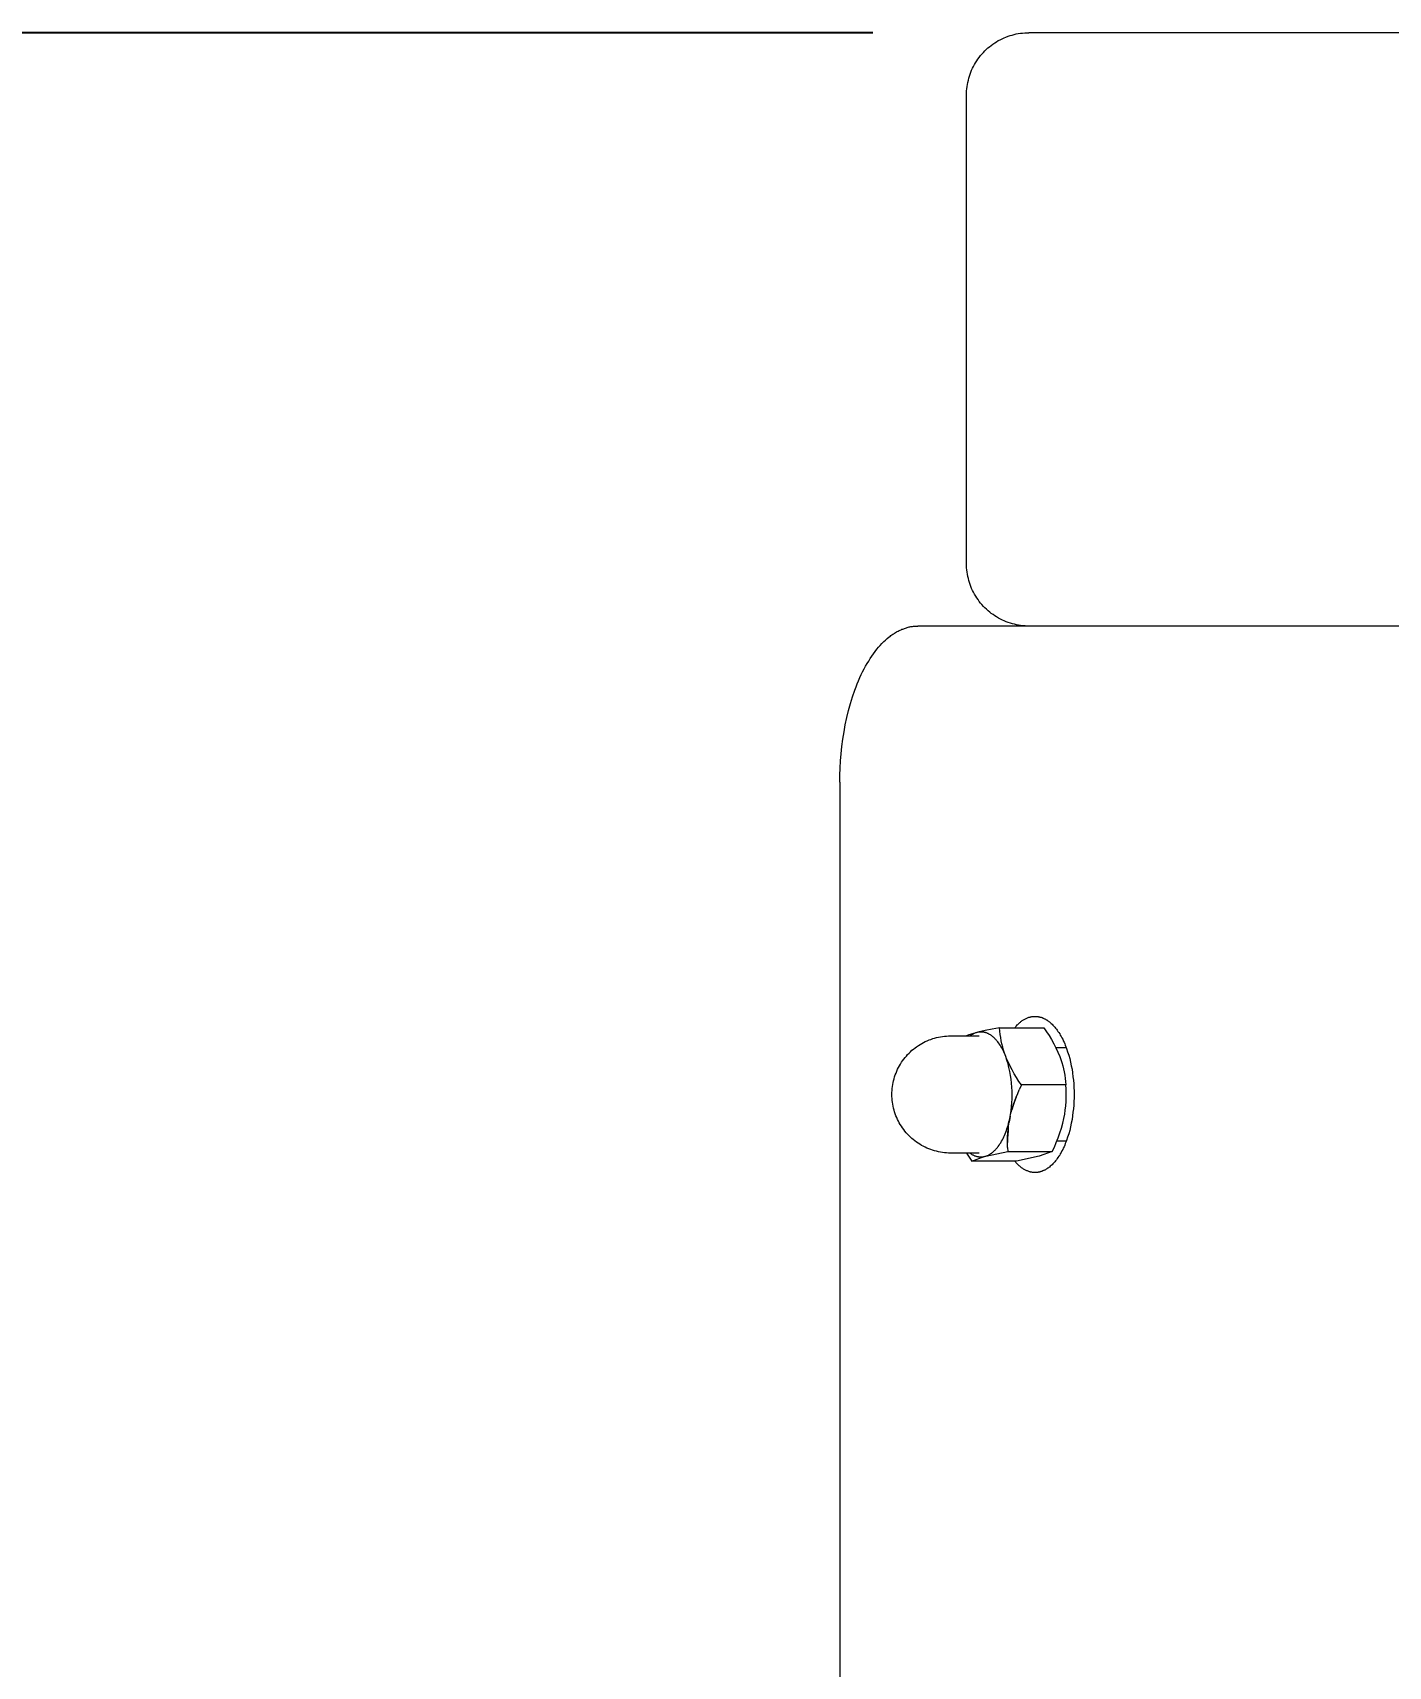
# Model space of a CAD drawing. Header units: millimetres. Extents: x -427 to 4679, y -324 to 2971.
# Drawn here: x -232.2 to -145.4, y 2866.1 to 2970.7 of the extents above; entities that cross this region are included whole.
import ezdxf

# ---------------------------------------------------------------- set-up
doc = ezdxf.new("R2010")
doc.units = ezdxf.units.MM
doc.layers.add('ZANO_R', color=7, linetype='Continuous', lineweight=0)
doc.layers.add('ZANO_W', color=1, linetype='Continuous', lineweight=0)
doc.styles.add('Arial', font='arial.ttf')
doc.styles.get("Standard").update_dxf_attribs({"font": 'ARIALUNI.TTF'})
doc.dimstyles.new('pl i ang', dxfattribs={"dimtxt": 50, "dimasz": 50, "dimexe": 1.25, "dimexo": 0.625, "dimgap": 10, "dimtad": 1, "dimtoh": 1, "dimtxsty": 'Standard', "dimcen": 2.5, "dimclrd": 1, "dimclre": 1, "dimclrt": 1, "dimadec": 0, "dimazin": 0, "dimtfac": 1, "dimtmove": 0, "dimatfit": 3, "dimfxl": 1, "dimarcsym": 1})

# ---------------------------------------------------------------- blocks, each defined once
blk = doc.blocks.new('*D483')
at = {"layer": 'ZANO_W', "color": 1, "lineweight": -2}
for p, q in [((-178.37, 2970.74), (-359.13, 2970.74)), ((-349.13, 2930.74), (-349.13, 2560.74)), ((-226.66, 2520.74), (-359.13, 2520.74))]:
    blk.add_line(p, q, dxfattribs=at)
at = {"layer": 'ZANO_W', "color": 1}
for points in [[(-342.46, 2930.74), (-355.79, 2930.74), (-349.13, 2970.74)], [(-355.79, 2560.74), (-342.46, 2560.74), (-349.13, 2520.74)]]:
    blk.add_solid(points, dxfattribs=at)
at = {"layer": 'ZANO_W', "color": 1, "insert": (-379.55, 2745.74), "char_height": 40, "attachment_point": 5, "rotation": 90, "style": 'Arial'}
blk.add_mtext('450', dxfattribs=at)

msp = doc.modelspace()

# ---------------------------------------------------------------- linework, layer by layer
at = {"layer": 'ZANO_R'}
for p, q in [((-170.21, 2970.29), (-170.09, 2970.35)), ((-170.09, 2970.35), (-169.96, 2970.41)), ((-169.96, 2970.41), (-169.84, 2970.46)), ((-169.84, 2970.46), (-169.71, 2970.51)), ((-169.71, 2970.51), (-169.58, 2970.55)), ((-169.58, 2970.55), (-169.45, 2970.59)), ((-169.45, 2970.59), (-169.32, 2970.63)), ((-169.32, 2970.63), (-169.18, 2970.66)), ((-169.18, 2970.66), (-169.05, 2970.68)), ((-169.05, 2970.68), (-168.91, 2970.7)), ((-168.91, 2970.7), (-168.78, 2970.72)), ((-168.78, 2970.72), (-168.64, 2970.73)), ((-168.64, 2970.73), (-168.51, 2970.74)), ((-168.51, 2970.74), (-168.37, 2970.74)), ((52.71, 2970.74), (-168.37, 2970.74)), ((-171.56, 2969.16), (-171.47, 2969.27)), ((-171.47, 2969.27), (-171.38, 2969.37)), ((-171.38, 2969.37), (-171.29, 2969.47)), ((-171.29, 2969.47), (-171.2, 2969.57)), ((-171.2, 2969.57), (-171.1, 2969.66)), ((-171.1, 2969.66), (-171, 2969.76)), ((-171, 2969.76), (-170.89, 2969.84)), ((-170.89, 2969.84), (-170.79, 2969.93)), ((-170.79, 2969.93), (-170.68, 2970.01)), ((-170.68, 2970.01), (-170.56, 2970.09)), ((-170.56, 2970.09), (-170.45, 2970.16)), ((-170.45, 2970.16), (-170.33, 2970.23)), ((-170.33, 2970.23), (-170.21, 2970.29)), ((-172.09, 2968.21), (-172.04, 2968.33)), ((-172.04, 2968.33), (-171.98, 2968.46)), ((-171.98, 2968.46), (-171.92, 2968.58)), ((-171.92, 2968.58), (-171.86, 2968.7)), ((-171.86, 2968.7), (-171.79, 2968.82)), ((-171.79, 2968.82), (-171.71, 2968.93)), ((-171.71, 2968.93), (-171.64, 2969.05)), ((-171.64, 2969.05), (-171.56, 2969.16)), ((-172.35, 2967.15), (-172.33, 2967.29)), ((-172.33, 2967.29), (-172.31, 2967.42)), ((-172.31, 2967.42), (-172.28, 2967.55)), ((-172.28, 2967.55), (-172.25, 2967.69)), ((-172.25, 2967.69), (-172.22, 2967.82)), ((-172.22, 2967.82), (-172.18, 2967.95)), ((-172.18, 2967.95), (-172.14, 2968.08)), ((-172.14, 2968.08), (-172.09, 2968.21)), ((-172.37, 2966.88), (-172.36, 2967.01)), ((-172.37, 2966.74), (-172.37, 2966.88)), ((-172.37, 2936.74), (-172.37, 2966.74)), ((-172.36, 2967.01), (-172.35, 2967.15)), ((-172.37, 2936.6), (-172.37, 2936.74)), ((-172.36, 2936.47), (-172.37, 2936.6)), ((-172.35, 2936.33), (-172.36, 2936.47)), ((-172.33, 2936.19), (-172.35, 2936.33)), ((-172.31, 2936.06), (-172.33, 2936.19)), ((-172.28, 2935.92), (-172.31, 2936.06)), ((-172.25, 2935.79), (-172.28, 2935.92)), ((-172.22, 2935.66), (-172.25, 2935.79)), ((-172.18, 2935.53), (-172.22, 2935.66)), ((-172.14, 2935.4), (-172.18, 2935.53)), ((-172.09, 2935.27), (-172.14, 2935.4)), ((-172.04, 2935.14), (-172.09, 2935.27)), ((-171.98, 2935.02), (-172.04, 2935.14)), ((-171.92, 2934.9), (-171.98, 2935.02)), ((-171.85, 2934.78), (-171.92, 2934.9)), ((-171.78, 2934.66), (-171.85, 2934.78)), ((-171.71, 2934.54), (-171.78, 2934.66)), ((-171.63, 2934.43), (-171.71, 2934.54)), ((-171.55, 2934.32), (-171.63, 2934.43)), ((-171.47, 2934.21), (-171.55, 2934.32)), ((-171.38, 2934.11), (-171.47, 2934.21)), ((-171.29, 2934), (-171.38, 2934.11)), ((-171.19, 2933.91), (-171.29, 2934)), ((-171.09, 2933.81), (-171.19, 2933.91)), ((-170.99, 2933.72), (-171.09, 2933.81)), ((-170.88, 2933.63), (-170.99, 2933.72)), ((-176.22, 2932.63), (-176.16, 2932.65)), ((-176.16, 2932.65), (-176.1, 2932.66)), ((-176.1, 2932.66), (-176.04, 2932.68)), ((-176.04, 2932.68), (-175.99, 2932.69)), ((-175.99, 2932.69), (-175.93, 2932.7)), ((-175.93, 2932.7), (-175.87, 2932.71)), ((-175.87, 2932.71), (-175.82, 2932.72)), ((-175.82, 2932.72), (-175.76, 2932.73)), ((-175.76, 2932.73), (-175.7, 2932.73)), ((-175.7, 2932.73), (-175.65, 2932.74)), ((-175.65, 2932.74), (-175.59, 2932.74)), ((-175.59, 2932.74), (-175.54, 2932.74)), ((-175.54, 2932.74), (-175.48, 2932.74)), ((39.52, 2932.74), (-175.48, 2932.74)), ((-170.78, 2933.55), (-170.88, 2933.63)), ((-170.67, 2933.47), (-170.78, 2933.55)), ((-170.55, 2933.39), (-170.67, 2933.47)), ((-170.44, 2933.32), (-170.55, 2933.39)), ((-170.32, 2933.25), (-170.44, 2933.32)), ((-170.2, 2933.18), (-170.32, 2933.25)), ((-170.07, 2933.12), (-170.2, 2933.18)), ((-169.95, 2933.07), (-170.07, 2933.12)), ((-169.82, 2933.01), (-169.95, 2933.07)), ((-169.69, 2932.97), (-169.82, 2933.01)), ((-169.56, 2932.92), (-169.69, 2932.97)), ((-169.43, 2932.89), (-169.56, 2932.92)), ((-169.3, 2932.85), (-169.43, 2932.89)), ((-169.17, 2932.82), (-169.3, 2932.85)), ((-169.03, 2932.8), (-169.17, 2932.82)), ((-168.9, 2932.78), (-169.03, 2932.8)), ((-168.76, 2932.76), (-168.9, 2932.78)), ((-168.62, 2932.75), (-168.76, 2932.76)), ((-168.49, 2932.74), (-168.62, 2932.75)), ((-177.89, 2931.5), (-177.78, 2931.62)), ((-177.78, 2931.62), (-177.66, 2931.74)), ((-177.66, 2931.74), (-177.55, 2931.84)), ((-177.55, 2931.84), (-177.44, 2931.94)), ((-177.44, 2931.94), (-177.32, 2932.04)), ((-177.32, 2932.04), (-177.26, 2932.08)), ((-177.26, 2932.08), (-177.21, 2932.13)), ((-177.21, 2932.13), (-177.15, 2932.17)), ((-177.15, 2932.17), (-177.09, 2932.21)), ((-177.09, 2932.21), (-177.03, 2932.25)), ((-177.03, 2932.25), (-176.97, 2932.29)), ((-176.97, 2932.29), (-176.91, 2932.32)), ((-176.91, 2932.32), (-176.86, 2932.36)), ((-176.86, 2932.36), (-176.8, 2932.39)), ((-176.8, 2932.39), (-176.74, 2932.42)), ((-176.74, 2932.42), (-176.68, 2932.45)), ((-176.68, 2932.45), (-176.62, 2932.48)), ((-176.62, 2932.48), (-176.56, 2932.5)), ((-176.56, 2932.5), (-176.51, 2932.53)), ((-176.51, 2932.53), (-176.45, 2932.55)), ((-176.45, 2932.55), (-176.39, 2932.57)), ((-176.39, 2932.57), (-176.33, 2932.59)), ((-176.33, 2932.59), (-176.27, 2932.61)), ((-176.27, 2932.61), (-176.22, 2932.63)), ((-178.63, 2930.5), (-178.53, 2930.66)), ((-178.53, 2930.66), (-178.43, 2930.82)), ((-178.43, 2930.82), (-178.32, 2930.97)), ((-178.32, 2930.97), (-178.22, 2931.11)), ((-178.22, 2931.11), (-178.11, 2931.25)), ((-178.11, 2931.25), (-178, 2931.38)), ((-178, 2931.38), (-177.89, 2931.5)), ((-179.19, 2929.44), (-179.11, 2929.63)), ((-179.11, 2929.63), (-179.02, 2929.81)), ((-179.02, 2929.81), (-178.92, 2929.99)), ((-178.92, 2929.99), (-178.83, 2930.17)), ((-178.83, 2930.17), (-178.73, 2930.34)), ((-178.73, 2930.34), (-178.63, 2930.5)), ((-179.67, 2928.21), (-179.52, 2928.64)), ((-179.52, 2928.64), (-179.44, 2928.84)), ((-179.44, 2928.84), (-179.36, 2929.04)), ((-179.36, 2929.04), (-179.28, 2929.24)), ((-179.28, 2929.24), (-179.19, 2929.44)), ((-179.92, 2927.33), (-179.8, 2927.78)), ((-179.8, 2927.78), (-179.67, 2928.21)), ((-180.21, 2925.96), (-180.13, 2926.42)), ((-180.13, 2926.42), (-180.03, 2926.88)), ((-180.03, 2926.88), (-179.92, 2927.33)), ((-180.35, 2925.03), (-180.29, 2925.49)), ((-180.29, 2925.49), (-180.21, 2925.96)), ((-180.43, 2924.1), (-180.4, 2924.56)), ((-180.4, 2924.56), (-180.35, 2925.03)), ((-180.48, 2923.19), (-180.46, 2923.64)), ((-180.46, 2923.64), (-180.43, 2924.1)), ((-180.48, 2922.74), (-180.48, 2923.19)), ((-180.48, 2922.74), (-180.48, 2541.26)), ((-168.72, 2907.52), (-168.67, 2907.54)), ((-168.67, 2907.54), (-168.63, 2907.57)), ((-168.63, 2907.57), (-168.59, 2907.59)), ((-168.59, 2907.59), (-168.55, 2907.61)), ((-168.55, 2907.61), (-168.51, 2907.63)), ((-168.51, 2907.63), (-168.47, 2907.65)), ((-168.47, 2907.65), (-168.43, 2907.66)), ((-168.43, 2907.66), (-168.38, 2907.68)), ((-168.38, 2907.68), (-168.34, 2907.69)), ((-168.34, 2907.69), (-168.3, 2907.7)), ((-168.3, 2907.7), (-168.26, 2907.71)), ((-168.26, 2907.71), (-168.22, 2907.72)), ((-168.22, 2907.72), (-168.18, 2907.73)), ((-168.18, 2907.73), (-168.14, 2907.73)), ((-168.14, 2907.73), (-168.1, 2907.74)), ((-168.1, 2907.74), (-168.06, 2907.74)), ((-168.06, 2907.74), (-168.02, 2907.74)), ((-168.02, 2907.74), (-167.98, 2907.74)), ((-167.98, 2907.74), (-167.95, 2907.74)), ((-167.95, 2907.74), (-167.93, 2907.74)), ((-167.93, 2907.74), (-167.9, 2907.74)), ((-167.9, 2907.74), (-167.87, 2907.74)), ((-167.87, 2907.74), (-167.84, 2907.73)), ((-167.84, 2907.73), (-167.81, 2907.73)), ((-167.81, 2907.73), (-167.78, 2907.73)), ((-167.78, 2907.73), (-167.76, 2907.72)), ((-167.76, 2907.72), (-167.73, 2907.72)), ((-167.73, 2907.72), (-167.7, 2907.71)), ((-167.7, 2907.71), (-167.67, 2907.7)), ((-167.67, 2907.7), (-167.64, 2907.69)), ((-167.64, 2907.69), (-167.61, 2907.69)), ((-167.61, 2907.69), (-167.58, 2907.68)), ((-167.58, 2907.68), (-167.55, 2907.67)), ((-167.55, 2907.67), (-167.53, 2907.66)), ((-167.53, 2907.66), (-167.5, 2907.65)), ((-167.5, 2907.65), (-167.47, 2907.63)), ((-167.47, 2907.63), (-167.44, 2907.62)), ((-167.44, 2907.62), (-167.41, 2907.61)), ((-167.41, 2907.61), (-167.38, 2907.59)), ((-167.38, 2907.59), (-167.35, 2907.58)), ((-167.35, 2907.58), (-167.32, 2907.56)), ((-167.32, 2907.56), (-167.29, 2907.55)), ((-167.29, 2907.55), (-167.26, 2907.53)), ((-167.26, 2907.53), (-167.23, 2907.51)), ((-173.65, 2906.48), (-173.52, 2906.49)), ((-173.52, 2906.49), (-173.39, 2906.49)), ((-173.39, 2906.49), (-171.55, 2906.49)), ((-172.22, 2906.55), (-172.36, 2906.49)), ((-172.07, 2906.6), (-172.22, 2906.55)), ((-172.11, 2906.52), (-172.14, 2906.49)), ((-172.07, 2906.54), (-172.11, 2906.52)), ((-171.93, 2906.65), (-172.07, 2906.6)), ((-172.03, 2906.57), (-172.07, 2906.54)), ((-171.99, 2906.59), (-172.03, 2906.57)), ((-171.95, 2906.61), (-171.99, 2906.59)), ((-171.91, 2906.63), (-171.95, 2906.61)), ((-171.78, 2906.69), (-171.93, 2906.65)), ((-171.87, 2906.65), (-171.91, 2906.63)), ((-171.83, 2906.66), (-171.87, 2906.65)), ((-171.79, 2906.68), (-171.83, 2906.66)), ((-171.75, 2906.69), (-171.79, 2906.68)), ((-171.71, 2906.71), (-171.75, 2906.69)), ((-171.68, 2906.71), (-171.71, 2906.71)), ((-171.65, 2906.72), (-171.68, 2906.71)), ((-171.18, 2906.83), (-171.65, 2906.72)), ((-171.62, 2906.73), (-171.65, 2906.72)), ((-171.59, 2906.73), (-171.62, 2906.73)), ((-171.56, 2906.73), (-171.59, 2906.73)), ((-171.52, 2906.74), (-171.56, 2906.73)), ((-171.49, 2906.74), (-171.52, 2906.74)), ((-171.46, 2906.74), (-171.49, 2906.74)), ((-171.43, 2906.74), (-171.46, 2906.74)), ((-171.4, 2906.74), (-171.43, 2906.74)), ((-171.37, 2906.74), (-171.4, 2906.74)), ((-171.34, 2906.74), (-171.37, 2906.74)), ((-171.31, 2906.73), (-171.34, 2906.74)), ((-171.27, 2906.73), (-171.31, 2906.73)), ((-171.24, 2906.72), (-171.27, 2906.73)), ((-171.21, 2906.71), (-171.24, 2906.72)), ((-171.18, 2906.71), (-171.21, 2906.71)), ((-170.72, 2906.93), (-171.18, 2906.83)), ((-171.15, 2906.7), (-171.18, 2906.71)), ((-171.12, 2906.69), (-171.15, 2906.7)), ((-171.08, 2906.68), (-171.12, 2906.69)), ((-171.05, 2906.66), (-171.08, 2906.68)), ((-171.02, 2906.65), (-171.05, 2906.66)), ((-170.99, 2906.64), (-171.02, 2906.65)), ((-170.96, 2906.62), (-170.99, 2906.64)), ((-170.93, 2906.6), (-170.96, 2906.62)), ((-170.9, 2906.59), (-170.93, 2906.6)), ((-170.87, 2906.57), (-170.9, 2906.59)), ((-170.83, 2906.55), (-170.87, 2906.57)), ((-170.8, 2906.53), (-170.83, 2906.55)), ((-170.77, 2906.51), (-170.8, 2906.53)), ((-170.74, 2906.49), (-170.77, 2906.51)), ((-170.71, 2906.46), (-170.74, 2906.49)), ((-170.25, 2907.01), (-170.72, 2906.93)), ((-170.24, 2906.8), (-170.25, 2907.01)), ((-170.25, 2907.01), (-167.41, 2907.01)), ((-170.21, 2906.59), (-170.24, 2906.8)), ((-170.18, 2906.39), (-170.21, 2906.59)), ((-169.28, 2907.01), (-169.24, 2907.06)), ((-169.24, 2907.06), (-169.2, 2907.1)), ((-169.2, 2907.1), (-169.16, 2907.14)), ((-169.16, 2907.14), (-169.12, 2907.19)), ((-169.12, 2907.19), (-169.08, 2907.23)), ((-169.08, 2907.23), (-169.04, 2907.27)), ((-169.04, 2907.27), (-169, 2907.3)), ((-169, 2907.3), (-168.96, 2907.34)), ((-168.96, 2907.34), (-168.92, 2907.37)), ((-168.92, 2907.37), (-168.88, 2907.41)), ((-168.88, 2907.41), (-168.84, 2907.44)), ((-168.84, 2907.44), (-168.8, 2907.47)), ((-168.8, 2907.47), (-168.76, 2907.49)), ((-168.76, 2907.49), (-168.72, 2907.52)), ((-167.41, 2907.01), (-167.24, 2906.76)), ((-167.24, 2906.76), (-167.07, 2906.51)), ((-167.23, 2907.51), (-167.21, 2907.49)), ((-167.21, 2907.49), (-167.18, 2907.48)), ((-167.18, 2907.48), (-167.15, 2907.46)), ((-167.15, 2907.46), (-167.12, 2907.43)), ((-167.12, 2907.43), (-167.09, 2907.41)), ((-167.09, 2907.41), (-167.06, 2907.39)), ((-167.07, 2906.51), (-166.92, 2906.26)), ((-167.06, 2907.39), (-167, 2907.34)), ((-167, 2907.34), (-166.95, 2907.29)), ((-166.95, 2907.29), (-166.89, 2907.24)), ((-166.89, 2907.24), (-166.83, 2907.18)), ((-166.83, 2907.18), (-166.78, 2907.12)), ((-166.78, 2907.12), (-166.72, 2907.06)), ((-166.72, 2907.06), (-166.67, 2906.99)), ((-166.67, 2906.99), (-166.61, 2906.93)), ((-166.61, 2906.93), (-166.56, 2906.85)), ((-166.56, 2906.85), (-166.51, 2906.78)), ((-166.51, 2906.78), (-166.46, 2906.7)), ((-166.46, 2906.7), (-166.4, 2906.62)), ((-166.4, 2906.62), (-166.36, 2906.54)), ((-166.36, 2906.54), (-166.31, 2906.45)), ((-176.05, 2905.39), (-175.95, 2905.48)), ((-175.95, 2905.48), (-175.86, 2905.57)), ((-175.86, 2905.57), (-175.76, 2905.65)), ((-175.76, 2905.65), (-175.66, 2905.73)), ((-175.66, 2905.73), (-175.56, 2905.8)), ((-175.56, 2905.8), (-175.45, 2905.88)), ((-175.45, 2905.88), (-175.34, 2905.94)), ((-175.34, 2905.94), (-175.23, 2906.01)), ((-175.23, 2906.01), (-175.12, 2906.07)), ((-175.12, 2906.07), (-175.01, 2906.13)), ((-175.01, 2906.13), (-174.89, 2906.18)), ((-174.89, 2906.18), (-174.77, 2906.23)), ((-174.77, 2906.23), (-174.65, 2906.27)), ((-174.65, 2906.27), (-174.53, 2906.32)), ((-174.53, 2906.32), (-174.41, 2906.35)), ((-174.41, 2906.35), (-174.28, 2906.38)), ((-174.28, 2906.38), (-174.16, 2906.41)), ((-174.16, 2906.41), (-174.03, 2906.44)), ((-174.03, 2906.44), (-173.9, 2906.46)), ((-173.9, 2906.46), (-173.78, 2906.47)), ((-173.78, 2906.47), (-173.65, 2906.48)), ((-170.68, 2906.44), (-170.71, 2906.46)), ((-170.65, 2906.41), (-170.68, 2906.44)), ((-170.62, 2906.39), (-170.65, 2906.41)), ((-170.59, 2906.36), (-170.62, 2906.39)), ((-170.56, 2906.33), (-170.59, 2906.36)), ((-170.53, 2906.3), (-170.56, 2906.33)), ((-170.51, 2906.27), (-170.53, 2906.3)), ((-170.48, 2906.24), (-170.51, 2906.27)), ((-170.45, 2906.21), (-170.48, 2906.24)), ((-170.42, 2906.18), (-170.45, 2906.21)), ((-170.39, 2906.14), (-170.42, 2906.18)), ((-170.37, 2906.11), (-170.39, 2906.14)), ((-170.31, 2906.04), (-170.37, 2906.11)), ((-170.26, 2905.97), (-170.31, 2906.04)), ((-170.21, 2905.89), (-170.26, 2905.97)), ((-170.16, 2905.81), (-170.21, 2905.89)), ((-170.15, 2906.18), (-170.18, 2906.39)), ((-170.11, 2905.73), (-170.16, 2905.81)), ((-170.1, 2905.98), (-170.15, 2906.18)), ((-170.07, 2905.64), (-170.11, 2905.73)), ((-170.05, 2905.77), (-170.1, 2905.98)), ((-170.02, 2905.55), (-170.07, 2905.64)), ((-169.99, 2905.57), (-170.05, 2905.77)), ((-169.98, 2905.46), (-170.02, 2905.55)), ((-169.93, 2905.38), (-169.99, 2905.57)), ((-169.94, 2905.37), (-169.98, 2905.46)), ((-166.92, 2906.26), (-166.77, 2905.99)), ((-166.77, 2905.99), (-166.64, 2905.73)), ((-166.64, 2905.74), (-165.98, 2905.74)), ((-166.64, 2905.73), (-166.51, 2905.45)), ((-166.51, 2905.45), (-166.4, 2905.18)), ((-166.31, 2906.45), (-166.26, 2906.37)), ((-166.26, 2906.37), (-166.21, 2906.28)), ((-166.21, 2906.28), (-166.17, 2906.18)), ((-166.17, 2906.18), (-166.12, 2906.09)), ((-166.12, 2906.09), (-166.08, 2905.99)), ((-166.08, 2905.99), (-166.04, 2905.89)), ((-166.04, 2905.89), (-166, 2905.79)), ((-166, 2905.79), (-165.96, 2905.69)), ((-165.96, 2905.69), (-165.89, 2905.48)), ((-165.89, 2905.48), (-165.82, 2905.26)), ((-176.78, 2904.35), (-176.72, 2904.46)), ((-176.72, 2904.46), (-176.66, 2904.58)), ((-176.66, 2904.58), (-176.6, 2904.69)), ((-176.6, 2904.69), (-176.53, 2904.8)), ((-176.53, 2904.8), (-176.46, 2904.9)), ((-176.46, 2904.9), (-176.38, 2905)), ((-176.38, 2905), (-176.3, 2905.11)), ((-176.3, 2905.11), (-176.22, 2905.2)), ((-176.22, 2905.2), (-176.14, 2905.3)), ((-176.14, 2905.3), (-176.05, 2905.39)), ((-169.9, 2905.28), (-169.94, 2905.37)), ((-169.86, 2905.18), (-169.93, 2905.38)), ((-169.78, 2904.94), (-169.86, 2905.18)), ((-169.7, 2904.82), (-169.82, 2905.08)), ((-169.71, 2904.7), (-169.78, 2904.94)), ((-169.65, 2904.46), (-169.71, 2904.7)), ((-169.58, 2904.56), (-169.7, 2904.82)), ((-169.59, 2904.21), (-169.65, 2904.46)), ((-169.45, 2904.31), (-169.58, 2904.56)), ((-166.4, 2905.18), (-166.32, 2904.98)), ((-166.32, 2904.98), (-166.26, 2904.78)), ((-166.26, 2904.78), (-166.2, 2904.58)), ((-166.2, 2904.58), (-166.15, 2904.38)), ((-165.82, 2905.26), (-165.76, 2905.04)), ((-165.76, 2905.04), (-165.71, 2904.81)), ((-165.71, 2904.81), (-165.66, 2904.58)), ((-165.66, 2904.58), (-165.61, 2904.35)), ((-177.11, 2903.25), (-177.09, 2903.37)), ((-177.09, 2903.37), (-177.07, 2903.5)), ((-177.07, 2903.5), (-177.04, 2903.62)), ((-177.04, 2903.62), (-177.01, 2903.75)), ((-177.01, 2903.75), (-176.97, 2903.87)), ((-176.97, 2903.87), (-176.93, 2903.99)), ((-176.93, 2903.99), (-176.88, 2904.11)), ((-176.88, 2904.11), (-176.83, 2904.23)), ((-176.83, 2904.23), (-176.78, 2904.35)), ((-169.55, 2903.96), (-169.59, 2904.21)), ((-169.51, 2903.71), (-169.55, 2903.96)), ((-169.48, 2903.46), (-169.51, 2903.71)), ((-169.46, 2903.21), (-169.48, 2903.46)), ((-169.31, 2904.06), (-169.45, 2904.31)), ((-169.16, 2903.82), (-169.31, 2904.06)), ((-169.01, 2903.58), (-169.16, 2903.82)), ((-168.85, 2903.35), (-169.01, 2903.58)), ((-168.85, 2903.35), (-168.99, 2903.04)), ((-166, 2903.35), (-168.85, 2903.35)), ((-166.15, 2904.38), (-166.11, 2904.18)), ((-166.11, 2904.18), (-166.07, 2903.97)), ((-166.07, 2903.97), (-166.04, 2903.76)), ((-166.04, 2903.76), (-166.02, 2903.56)), ((-166.02, 2903.56), (-166, 2903.35)), ((-165.99, 2903.08), (-166, 2903.35)), ((-165.61, 2904.35), (-165.58, 2904.12)), ((-165.58, 2904.12), (-165.55, 2903.88)), ((-165.55, 2903.88), (-165.52, 2903.65)), ((-165.52, 2903.65), (-165.5, 2903.42)), ((-165.5, 2903.42), (-165.49, 2903.19)), ((-177.14, 2902.87), (-177.13, 2903)), ((-177.14, 2902.74), (-177.14, 2902.87)), ((-177.14, 2902.62), (-177.14, 2902.74)), ((-177.13, 2902.49), (-177.14, 2902.62)), ((-177.13, 2903), (-177.12, 2903.12)), ((-177.12, 2902.36), (-177.13, 2902.49)), ((-177.12, 2903.12), (-177.11, 2903.25)), ((-177.11, 2902.24), (-177.12, 2902.36)), ((-169.45, 2902.96), (-169.46, 2903.21)), ((-169.46, 2902.21), (-169.45, 2902.46)), ((-169.44, 2902.71), (-169.45, 2902.96)), ((-169.45, 2902.46), (-169.44, 2902.71)), ((-169.36, 2902.09), (-169.28, 2902.33)), ((-169.19, 2902.56), (-169.29, 2902.3)), ((-169.28, 2902.33), (-169.19, 2902.57)), ((-169.19, 2902.57), (-169.09, 2902.81)), ((-169.09, 2902.81), (-168.99, 2903.04)), ((-165.98, 2902.81), (-165.99, 2903.08)), ((-165.99, 2902.28), (-165.98, 2902.54)), ((-165.98, 2902.54), (-165.98, 2902.81)), ((-165.49, 2903.19), (-165.48, 2902.96)), ((-165.48, 2902.52), (-165.49, 2902.29)), ((-165.48, 2902.96), (-165.48, 2902.74)), ((-165.48, 2902.74), (-165.48, 2902.52)), ((-177.09, 2902.11), (-177.11, 2902.24)), ((-177.07, 2901.99), (-177.09, 2902.11)), ((-177.04, 2901.86), (-177.07, 2901.99)), ((-177.01, 2901.74), (-177.04, 2901.86)), ((-176.97, 2901.62), (-177.01, 2901.74)), ((-176.93, 2901.5), (-176.97, 2901.62)), ((-176.89, 2901.38), (-176.93, 2901.5)), ((-176.84, 2901.26), (-176.89, 2901.38)), ((-176.79, 2901.14), (-176.84, 2901.26)), ((-169.6, 2901.21), (-169.55, 2901.46)), ((-169.57, 2901.35), (-169.6, 2901.21)), ((-169.57, 2901.35), (-169.51, 2901.6)), ((-169.55, 2901.46), (-169.51, 2901.71)), ((-169.51, 2901.71), (-169.48, 2901.96)), ((-169.51, 2901.6), (-169.44, 2901.85)), ((-169.48, 2901.96), (-169.46, 2902.21)), ((-169.38, 2902.03), (-169.46, 2901.76)), ((-169.44, 2901.85), (-169.36, 2902.09)), ((-169.29, 2902.3), (-169.38, 2902.03)), ((-166.13, 2901.21), (-166.08, 2901.48)), ((-166.08, 2901.48), (-166.04, 2901.74)), ((-166.04, 2901.74), (-166.01, 2902.01)), ((-166.01, 2902.01), (-165.99, 2902.28)), ((-165.58, 2901.37), (-165.61, 2901.13)), ((-165.55, 2901.6), (-165.58, 2901.37)), ((-165.52, 2901.83), (-165.55, 2901.6)), ((-165.5, 2902.06), (-165.52, 2901.83)), ((-165.49, 2902.29), (-165.5, 2902.06)), ((-176.73, 2901.03), (-176.79, 2901.14)), ((-176.67, 2900.92), (-176.73, 2901.03)), ((-176.61, 2900.81), (-176.67, 2900.92)), ((-176.54, 2900.7), (-176.61, 2900.81)), ((-176.47, 2900.6), (-176.54, 2900.7)), ((-176.39, 2900.49), (-176.47, 2900.6)), ((-176.32, 2900.39), (-176.39, 2900.49)), ((-176.24, 2900.29), (-176.32, 2900.39)), ((-176.15, 2900.2), (-176.24, 2900.29)), ((-169.93, 2900.12), (-169.89, 2900.22)), ((-169.89, 2900.22), (-169.85, 2900.32)), ((-169.85, 2900.32), (-169.81, 2900.43)), ((-169.81, 2900.43), (-169.78, 2900.54)), ((-169.78, 2900.54), (-169.74, 2900.65)), ((-169.74, 2900.65), (-169.71, 2900.76)), ((-169.74, 2900.04), (-169.73, 2900.27)), ((-169.73, 2900.27), (-169.71, 2900.5)), ((-169.71, 2900.42), (-169.73, 2900.17)), ((-169.71, 2900.76), (-169.68, 2900.87)), ((-169.71, 2900.5), (-169.68, 2900.73)), ((-169.69, 2900.67), (-169.71, 2900.42)), ((-169.69, 2900.61), (-169.7, 2900.62)), ((-169.69, 2900.64), (-169.69, 2900.64)), ((-169.68, 2900.87), (-169.65, 2900.98)), ((-169.68, 2900.73), (-169.64, 2900.96)), ((-169.65, 2900.98), (-169.62, 2901.1)), ((-169.62, 2901.09), (-169.64, 2900.96)), ((-169.62, 2901.1), (-169.6, 2901.21)), ((-169.6, 2901.21), (-169.62, 2901.09)), ((-166.5, 2899.97), (-166.39, 2900.28)), ((-166.39, 2900.28), (-166.29, 2900.59)), ((-166.29, 2900.59), (-166.21, 2900.9)), ((-166.21, 2900.9), (-166.13, 2901.21)), ((-165.82, 2900.22), (-165.89, 2900.01)), ((-165.76, 2900.44), (-165.82, 2900.22)), ((-165.71, 2900.67), (-165.76, 2900.44)), ((-165.66, 2900.9), (-165.71, 2900.67)), ((-165.61, 2901.13), (-165.66, 2900.9)), ((-176.06, 2900.11), (-176.15, 2900.2)), ((-175.97, 2900.02), (-176.06, 2900.11)), ((-175.88, 2899.93), (-175.97, 2900.02)), ((-175.78, 2899.85), (-175.88, 2899.93)), ((-175.68, 2899.77), (-175.78, 2899.85)), ((-175.58, 2899.69), (-175.68, 2899.77)), ((-175.47, 2899.62), (-175.58, 2899.69)), ((-175.36, 2899.55), (-175.47, 2899.62)), ((-175.25, 2899.48), (-175.36, 2899.55)), ((-175.14, 2899.42), (-175.25, 2899.48)), ((-175.02, 2899.36), (-175.14, 2899.42)), ((-174.9, 2899.31), (-175.02, 2899.36)), ((-174.78, 2899.26), (-174.9, 2899.31)), ((-174.66, 2899.21), (-174.78, 2899.26)), ((-174.54, 2899.17), (-174.66, 2899.21)), ((-174.42, 2899.13), (-174.54, 2899.17)), ((-170.57, 2899.15), (-170.54, 2899.18)), ((-170.54, 2899.18), (-170.51, 2899.21)), ((-170.51, 2899.21), (-170.48, 2899.24)), ((-170.48, 2899.24), (-170.45, 2899.27)), ((-170.45, 2899.27), (-170.42, 2899.31)), ((-170.42, 2899.31), (-170.39, 2899.34)), ((-170.39, 2899.34), (-170.36, 2899.38)), ((-170.36, 2899.38), (-170.33, 2899.41)), ((-170.33, 2899.41), (-170.28, 2899.49)), ((-170.28, 2899.49), (-170.23, 2899.57)), ((-170.23, 2899.57), (-170.17, 2899.65)), ((-170.17, 2899.65), (-170.12, 2899.74)), ((-170.12, 2899.74), (-170.07, 2899.83)), ((-170.07, 2899.83), (-170.03, 2899.92)), ((-170.03, 2899.92), (-169.98, 2900.02)), ((-169.98, 2900.02), (-169.93, 2900.12)), ((-169.75, 2899.81), (-169.74, 2900.04)), ((-169.74, 2899.92), (-169.75, 2899.67)), ((-169.75, 2899.57), (-169.75, 2899.81)), ((-169.74, 2899.34), (-169.75, 2899.57)), ((-169.73, 2900.17), (-169.74, 2899.92)), ((-169.74, 2899.34), (-169.73, 2899.08)), ((-166.88, 2899.08), (-166.74, 2899.37)), ((-166.74, 2899.37), (-166.62, 2899.67)), ((-166.62, 2899.67), (-166.5, 2899.97)), ((-165.98, 2899.74), (-166.59, 2899.74)), ((-166.21, 2899.21), (-166.26, 2899.12)), ((-166.17, 2899.3), (-166.21, 2899.21)), ((-166.12, 2899.39), (-166.17, 2899.3)), ((-166.08, 2899.49), (-166.12, 2899.39)), ((-166.04, 2899.59), (-166.08, 2899.49)), ((-166, 2899.69), (-166.04, 2899.59)), ((-165.96, 2899.79), (-166, 2899.69)), ((-165.89, 2900.01), (-165.96, 2899.79)), ((-174.29, 2899.1), (-174.42, 2899.13)), ((-174.16, 2899.07), (-174.29, 2899.1)), ((-174.04, 2899.05), (-174.16, 2899.07)), ((-173.91, 2899.03), (-174.04, 2899.05)), ((-173.78, 2899.01), (-173.91, 2899.03)), ((-173.65, 2899), (-173.78, 2899.01)), ((-173.52, 2898.99), (-173.65, 2899)), ((-173.39, 2898.99), (-173.52, 2898.99)), ((-171.55, 2898.99), (-173.39, 2898.99)), ((-172.36, 2898.99), (-172.19, 2898.73)), ((-172.19, 2898.73), (-172.02, 2898.47)), ((-172.14, 2898.99), (-172.11, 2898.97)), ((-172.11, 2898.97), (-172.08, 2898.95)), ((-172.08, 2898.95), (-172.05, 2898.92)), ((-172.05, 2898.92), (-172.02, 2898.9)), ((-172.02, 2898.9), (-171.99, 2898.88)), ((-172.02, 2898.47), (-171.24, 2898.76)), ((-169.17, 2898.47), (-172.02, 2898.47)), ((-171.99, 2898.88), (-171.95, 2898.87)), ((-171.95, 2898.87), (-171.92, 2898.85)), ((-171.92, 2898.85), (-171.88, 2898.83)), ((-171.88, 2898.83), (-171.85, 2898.82)), ((-171.85, 2898.82), (-171.81, 2898.81)), ((-171.81, 2898.81), (-171.78, 2898.79)), ((-171.78, 2898.79), (-171.74, 2898.78)), ((-171.74, 2898.78), (-171.71, 2898.77)), ((-171.71, 2898.77), (-171.67, 2898.77)), ((-171.67, 2898.77), (-171.63, 2898.76)), ((-171.63, 2898.76), (-171.59, 2898.75)), ((-171.59, 2898.75), (-171.56, 2898.75)), ((-171.56, 2898.75), (-171.52, 2898.75)), ((-171.52, 2898.75), (-171.48, 2898.74)), ((-171.48, 2898.74), (-171.44, 2898.74)), ((-171.44, 2898.74), (-171.41, 2898.74)), ((-171.41, 2898.74), (-171.37, 2898.75)), ((-171.37, 2898.75), (-171.33, 2898.75)), ((-171.33, 2898.75), (-171.29, 2898.75)), ((-171.29, 2898.75), (-171.26, 2898.76)), ((-171.26, 2898.76), (-171.22, 2898.77)), ((-171.22, 2898.77), (-171.18, 2898.78)), ((-171.18, 2898.78), (-171.15, 2898.78)), ((-171.15, 2898.78), (-171.12, 2898.79)), ((-171.12, 2898.79), (-169.73, 2899.08)), ((-171.12, 2898.79), (-171.09, 2898.8)), ((-171.09, 2898.8), (-171.06, 2898.82)), ((-171.06, 2898.82), (-171.03, 2898.83)), ((-171.03, 2898.83), (-171, 2898.84)), ((-171, 2898.84), (-170.96, 2898.86)), ((-170.96, 2898.86), (-170.93, 2898.87)), ((-170.93, 2898.87), (-170.9, 2898.89)), ((-170.9, 2898.89), (-170.87, 2898.91)), ((-170.87, 2898.91), (-170.84, 2898.93)), ((-170.84, 2898.93), (-170.81, 2898.95)), ((-170.81, 2898.95), (-170.78, 2898.97)), ((-170.78, 2898.97), (-170.75, 2898.99)), ((-170.75, 2898.99), (-170.72, 2899.02)), ((-170.72, 2899.02), (-170.69, 2899.04)), ((-170.69, 2899.04), (-170.66, 2899.07)), ((-170.66, 2899.07), (-170.63, 2899.09)), ((-170.63, 2899.09), (-170.6, 2899.12)), ((-170.6, 2899.12), (-170.57, 2899.15)), ((-169.73, 2899.08), (-166.88, 2899.08)), ((-169.24, 2898.43), (-169.28, 2898.47)), ((-169.2, 2898.38), (-169.24, 2898.43)), ((-169.16, 2898.34), (-169.2, 2898.38)), ((-167.72, 2898.78), (-169.17, 2898.47)), ((-169.12, 2898.3), (-169.16, 2898.34)), ((-169.08, 2898.25), (-169.12, 2898.3)), ((-169.04, 2898.22), (-169.08, 2898.25)), ((-169, 2898.18), (-169.04, 2898.22)), ((-168.96, 2898.14), (-169, 2898.18)), ((-168.92, 2898.11), (-168.96, 2898.14)), ((-166.88, 2899.08), (-167.72, 2898.78)), ((-167, 2898.14), (-167.06, 2898.09)), ((-166.95, 2898.19), (-167, 2898.14)), ((-166.89, 2898.24), (-166.95, 2898.19)), ((-166.83, 2898.3), (-166.89, 2898.24)), ((-166.78, 2898.36), (-166.83, 2898.3)), ((-166.72, 2898.42), (-166.78, 2898.36)), ((-166.67, 2898.49), (-166.72, 2898.42)), ((-166.61, 2898.56), (-166.67, 2898.49)), ((-166.56, 2898.63), (-166.61, 2898.56)), ((-166.51, 2898.7), (-166.56, 2898.63)), ((-166.46, 2898.78), (-166.51, 2898.7)), ((-166.4, 2898.86), (-166.46, 2898.78)), ((-166.36, 2898.94), (-166.4, 2898.86)), ((-166.31, 2899.03), (-166.36, 2898.94)), ((-166.26, 2899.12), (-166.31, 2899.03)), ((-168.88, 2898.08), (-168.92, 2898.11)), ((-168.84, 2898.05), (-168.88, 2898.08)), ((-168.8, 2898.02), (-168.84, 2898.05)), ((-168.76, 2897.99), (-168.8, 2898.02)), ((-168.72, 2897.96), (-168.76, 2897.99)), ((-168.67, 2897.94), (-168.72, 2897.96)), ((-168.63, 2897.91), (-168.67, 2897.94)), ((-168.59, 2897.89), (-168.63, 2897.91)), ((-168.55, 2897.87), (-168.59, 2897.89)), ((-168.51, 2897.85), (-168.55, 2897.87)), ((-168.47, 2897.84), (-168.51, 2897.85)), ((-168.43, 2897.82), (-168.47, 2897.84)), ((-168.38, 2897.81), (-168.43, 2897.82)), ((-168.34, 2897.79), (-168.38, 2897.81)), ((-168.3, 2897.78), (-168.34, 2897.79)), ((-168.26, 2897.77), (-168.3, 2897.78)), ((-168.22, 2897.76), (-168.26, 2897.77)), ((-168.18, 2897.76), (-168.22, 2897.76)), ((-168.14, 2897.75), (-168.18, 2897.76)), ((-168.1, 2897.75), (-168.14, 2897.75)), ((-168.06, 2897.74), (-168.1, 2897.75)), ((-168.02, 2897.74), (-168.06, 2897.74)), ((-167.98, 2897.74), (-168.02, 2897.74)), ((-167.95, 2897.74), (-167.98, 2897.74)), ((-167.93, 2897.74), (-167.95, 2897.74)), ((-167.9, 2897.74), (-167.93, 2897.74)), ((-167.87, 2897.75), (-167.9, 2897.74)), ((-167.84, 2897.75), (-167.87, 2897.75)), ((-167.81, 2897.75), (-167.84, 2897.75)), ((-167.78, 2897.76), (-167.81, 2897.75)), ((-167.76, 2897.76), (-167.78, 2897.76)), ((-167.73, 2897.77), (-167.76, 2897.76)), ((-167.7, 2897.77), (-167.73, 2897.77)), ((-167.67, 2897.78), (-167.7, 2897.77)), ((-167.64, 2897.79), (-167.67, 2897.78)), ((-167.61, 2897.8), (-167.64, 2897.79)), ((-167.58, 2897.8), (-167.61, 2897.8)), ((-167.55, 2897.81), (-167.58, 2897.8)), ((-167.53, 2897.82), (-167.55, 2897.81)), ((-167.5, 2897.84), (-167.53, 2897.82)), ((-167.47, 2897.85), (-167.5, 2897.84)), ((-167.44, 2897.86), (-167.47, 2897.85)), ((-167.41, 2897.87), (-167.44, 2897.86)), ((-167.38, 2897.89), (-167.41, 2897.87)), ((-167.35, 2897.9), (-167.38, 2897.89)), ((-167.32, 2897.92), (-167.35, 2897.9)), ((-167.29, 2897.93), (-167.32, 2897.92)), ((-167.26, 2897.95), (-167.29, 2897.93)), ((-167.23, 2897.97), (-167.26, 2897.95)), ((-167.21, 2897.99), (-167.23, 2897.97)), ((-167.18, 2898.01), (-167.21, 2897.99)), ((-167.15, 2898.03), (-167.18, 2898.01)), ((-167.12, 2898.05), (-167.15, 2898.03)), ((-167.09, 2898.07), (-167.12, 2898.05)), ((-167.06, 2898.09), (-167.09, 2898.07))]:
    msp.add_line(p, q, dxfattribs=at)

# ---------------------------------------------------------------- dimensions: what is measured, and where the dimension line sits
at = {"layer": 'ZANO_W'}
dim = msp.add_linear_dim(base=(-349.13, 2520.74), p1=(-168.37, 2970.74), p2=(-216.66, 2520.74), angle=90, dimstyle='pl i ang', override={"dimtxt": 40, "dimasz": 40, "dimexe": 10, "dimexo": 10, "dimtoh": 0, "dimdec": 0, "dimtxsty": 'Arial', "dimtdec": 0, "dimtmove": 1}, dxfattribs=at)
dim.commit()
dim.dimension.update_dxf_attribs({"geometry": '*D483', "text_midpoint": (-379.55, 2745.74)})

doc.saveas('drawing.dxf')
